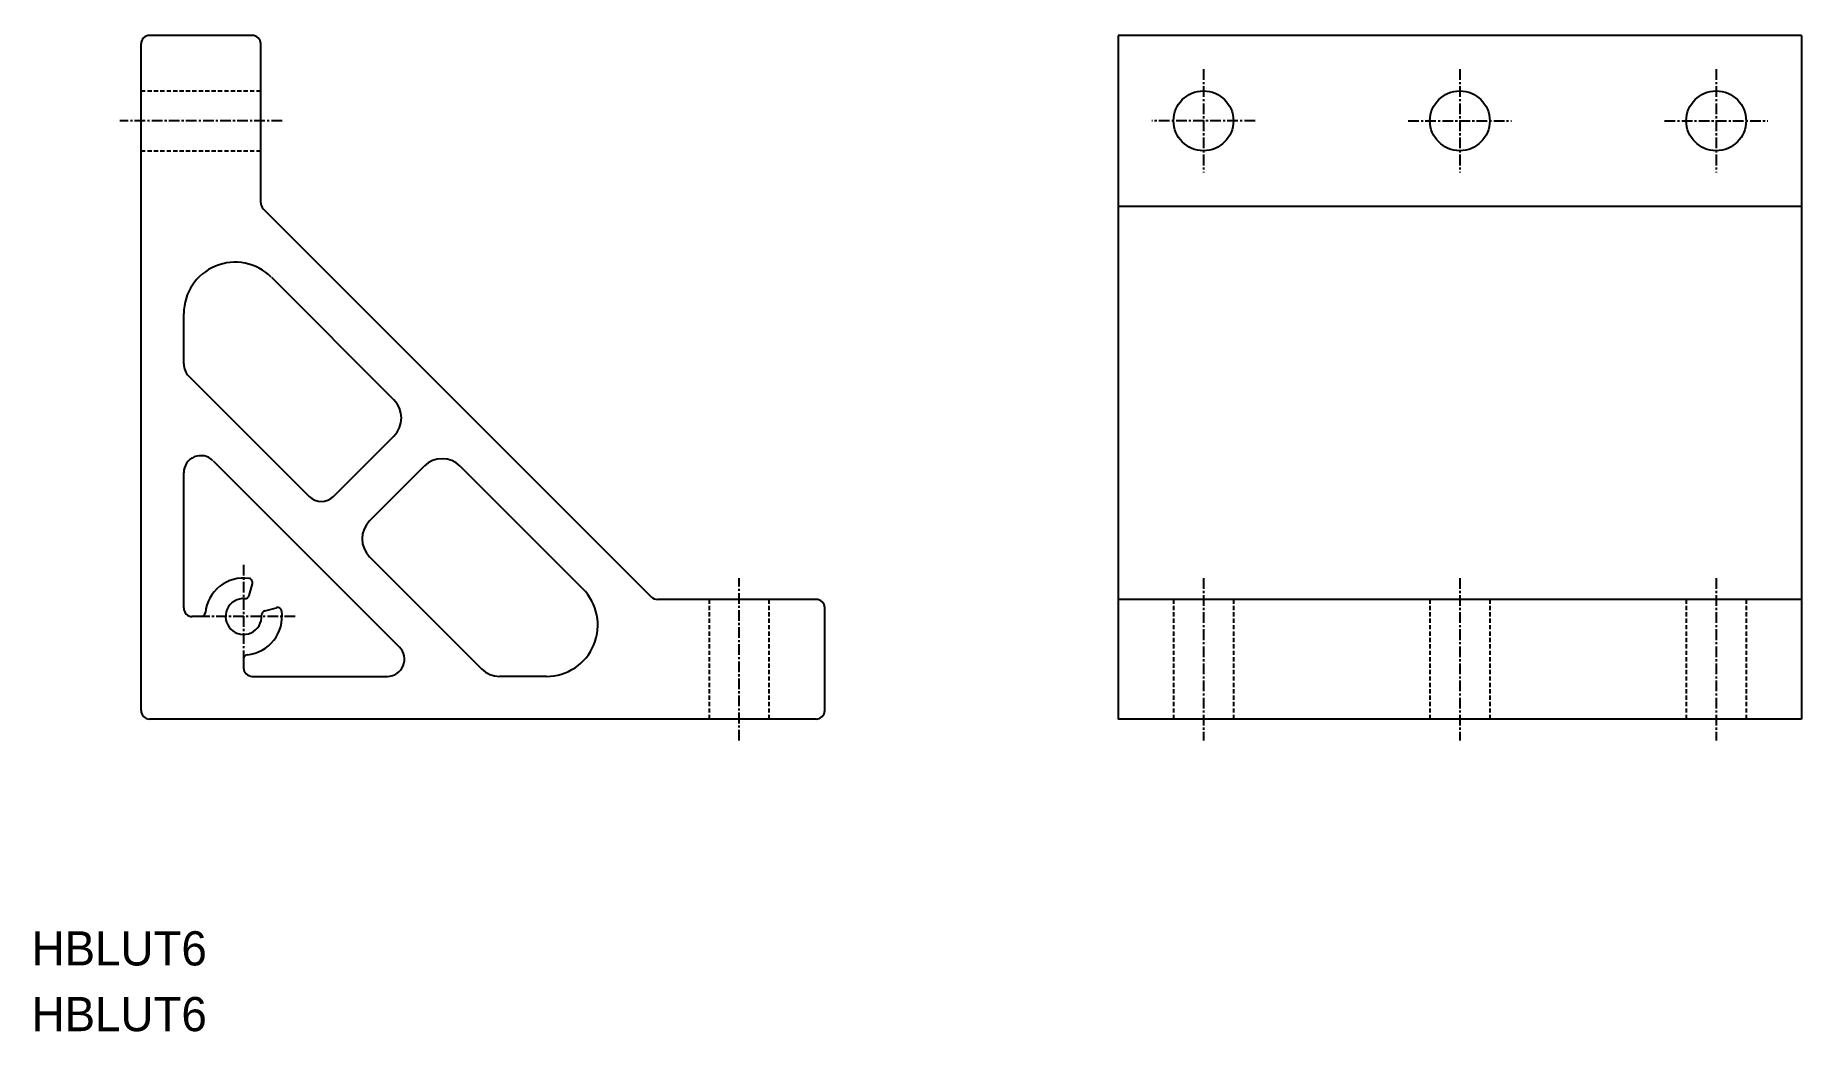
# Model space of a CAD drawing. Extents: x 0 to 207, y 0 to 117.
import ezdxf

# ---------------------------------------------------------------- set-up
doc = ezdxf.new("R2010")
doc.units = 0
doc.linetypes.add('CENTER', pattern=[2, 1.25, -0.25, 0.25, -0.25])
doc.linetypes.add('DASHED', pattern=[0.75, 0.5, -0.25])
doc.layers.get('0').update_dxf_attribs({"linetype": 'CONTINUOUS'})
doc.layers.add('CENTER', color=1, linetype='CENTER')

msp = doc.modelspace()

# ---------------------------------------------------------------- linework, layer by layer
at = {"color": 7, "linetype": 'CONTINUOUS'}
for p, q in [((25.81, 116.52), (13.81, 116.52)), ((127.13, 116.52), (127.13, 36.52)), ((207.13, 116.52), (127.13, 116.52)), ((207.13, 116.52), (207.13, 36.52)), ((12.81, 37.52), (12.81, 115.52)), ((26.81, 96.94), (26.81, 115.52)), ((27.11, 96.23), (72.52, 50.82)), ((127.13, 96.52), (207.13, 96.52)), ((28.06, 88.21), (42.39, 73.88)), ((17.81, 78.07), (17.81, 83.97)), ((18.4, 76.65), (32.49, 62.56)), ((35.32, 62.56), (42.39, 69.63)), ((21.23, 66.75), (43.05, 44.94)), ((17.81, 49.52), (17.81, 65.34)), ((39.56, 59.73), (45.93, 66.1)), ((50.17, 66.1), (64.5, 51.77)), ((39.56, 55.49), (52.65, 42.4)), ((25.48, 50.99), (25.84, 52.36)), ((91.81, 50.52), (73.23, 50.52)), ((207.13, 50.52), (127.13, 50.52)), ((19.84, 48.52), (18.81, 48.52)), ((27.28, 49.18), (28.65, 49.55)), ((92.81, 37.52), (92.81, 49.52)), ((24.81, 43.55), (24.81, 42.52)), ((25.81, 41.52), (41.63, 41.52)), ((60.26, 41.52), (54.77, 41.52)), ((91.81, 36.52), (13.81, 36.52)), ((207.13, 36.52), (127.13, 36.52))]:
    msp.add_line(p, q, dxfattribs=at)
at = {"color": 3, "linetype": 'DASHED'}
for p, q in [((12.81, 110.02), (26.81, 110.02)), ((12.81, 103.02), (26.81, 103.02)), ((79.31, 36.52), (79.31, 50.52)), ((86.31, 36.52), (86.31, 50.52)), ((133.63, 50.52), (133.63, 36.52)), ((140.63, 50.52), (140.63, 36.52)), ((163.63, 50.52), (163.63, 36.52)), ((170.63, 50.52), (170.63, 36.52)), ((193.63, 50.52), (193.63, 36.52)), ((200.63, 50.52), (200.63, 36.52))]:
    msp.add_line(p, q, dxfattribs=at)
at = {"color": 7, "linetype": 'CONTINUOUS'}
for centre in [(137.13, 106.52), (167.13, 106.52), (197.13, 106.52)]:
    msp.add_circle(centre, 3.5, dxfattribs=at)
for centre, radius, start, end in [((13.81, 115.52), 1, 90, 180), ((25.81, 115.52), 1, 0, 90), ((27.81, 96.94), 1, 180, 225), ((23.81, 83.97), 6, 45, 180), ((19.81, 78.07), 2, 180, 225), ((40.27, 71.75), 3, 315, 45), ((19.81, 65.34), 2, 45, 180), ((48.05, 63.98), 3, 45, 135), ((33.91, 63.98), 2, 225, 315), ((41.68, 57.61), 3, 135, 225), ((24.81, 48.52), 4.5, 82.1808, 174.2608), ((25.36, 52.49), 0.5, 345, 82.1807), ((60.26, 47.52), 6, 270, 45), ((24.81, 48.52), 2.1, 86.088, 3.9134), ((24.99, 51.12), 0.5, 266.088, 345), ((73.23, 51.52), 1, 225, 270), ((91.81, 49.52), 1, 0, 90), ((18.81, 49.52), 1, 180, 270), ((19.84, 49.02), 0.5, 270, 354.2608), ((24.81, 48.52), 4.5, 275.7392, 7.8195), ((27.41, 48.7), 0.5, 105, 183.9134), ((28.78, 49.07), 0.5, 7.8195, 105), ((25.31, 43.55), 0.5, 95.7392, 180), ((41.63, 43.52), 2, 270, 45), ((25.81, 42.52), 1, 180, 270), ((54.77, 44.52), 3, 225, 270), ((13.81, 37.52), 1, 180, 270), ((91.81, 37.52), 1, 270, 0)]:
    msp.add_arc(centre, radius, start, end, dxfattribs=at)
at = {"color": 3, "linetype": 'DASHED'}
msp.add_point((167.13, 36.52), dxfattribs=at)
at = {"layer": 'CENTER', "color": 1, "linetype": 'CENTER'}
for p, q in [((137.13, 112.56), (137.13, 100.48)), ((167.13, 112.56), (167.13, 100.48)), ((197.13, 112.56), (197.13, 100.48)), ((29.31, 106.52), (10.31, 106.52)), ((143.17, 106.52), (131.09, 106.52)), ((161.09, 106.52), (173.17, 106.52)), ((191.09, 106.52), (203.17, 106.52)), ((24.81, 54.56), (24.81, 42.48)), ((82.81, 34.02), (82.81, 53.02)), ((137.13, 53.02), (137.13, 34.02)), ((167.13, 53.02), (167.13, 34.02)), ((197.13, 53.02), (197.13, 34.02)), ((30.85, 48.52), (18.77, 48.52))]:
    msp.add_line(p, q, dxfattribs=at)

# ---------------------------------------------------------------- texts
at = {"color": 7, "linetype": 'CONTINUOUS'}
for p in [(0, 7.69), (0, 0)]:
    msp.add_text('HBLUT6', height=4, dxfattribs=at).set_placement(p)

doc.saveas('drawing.dxf')
